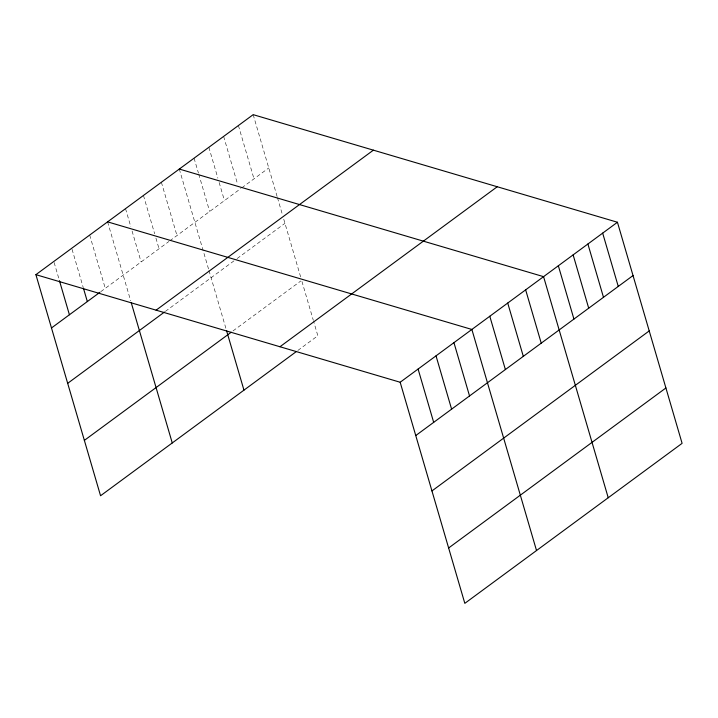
<?xml version="1.0" encoding="UTF-8"?>
<svg xmlns="http://www.w3.org/2000/svg" width="718" height="718" viewBox="0 0 718 718"><rect width="100%" height="100%" fill="white"/><g stroke="black" fill="none" stroke-linecap="round" stroke-linejoin="round"><path stroke-width="0.54" stroke-dasharray="3.59 2.69" d="M100.78 291.661L168.901 241.499M169.798 240.835L240.952 188.439M241.822 187.793L268.765 167.958M165.373 311.388L236.285 259.171M237.155 258.525L284.956 223.325M232.982 330.935L300.77 281.016M297.844 350.465L317.832 335.746L313.631 321.386M253.176 114.656L277.166 196.669M277.462 197.692L282.56 215.122M283.763 219.223L300.716 277.202M301.937 281.402L313.335 320.363M238.403 125.533L253.992 178.836M223.63 136.411L237.658 184.382M208.857 147.298L217.895 178.208M219.143 182.471L224.438 200.6M194.075 158.175L198.446 173.101M198.751 174.169L209.665 211.478M179.303 169.053L208.687 269.528M208.983 270.551L226.224 329.49M161.379 182.255L176.969 235.558M143.456 195.458L154.675 233.835M155.923 238.098L159.037 248.76M125.524 208.66L130.829 226.78M132.076 231.043L141.114 261.962M107.601 221.862L130.685 300.797M89.678 235.055L105.268 288.358M72.06 249.326L83.288 287.703M54.137 262.528L59.127 279.58"/><path stroke-width="1.08" d="M35.9 274.662L253.176 114.656L617.444 222.248L682.1 443.338L464.824 603.344L400.168 382.254L35.9 274.662L100.556 495.752L296.103 351.748M51.49 327.964L99.883 292.325M156.111 310.167L373.387 150.161M67.68 383.331L164.476 312.052M84.356 440.385L231.241 332.219M279.957 346.749L497.242 186.743M400.168 382.254L617.444 222.248M415.758 435.557L633.034 275.55M431.949 490.933L649.225 330.917M448.633 547.978L665.909 387.971M179.303 169.053L543.571 276.654L608.227 497.745M107.601 221.862L471.87 329.454L536.525 550.544M602.671 233.126L618.261 286.428M587.898 244.012L603.488 297.315M573.126 254.89L588.706 308.193M558.344 265.768L573.933 319.07M525.648 289.848L541.237 343.15M507.725 303.05L523.305 356.352M489.793 316.252L505.382 369.555M453.947 342.657L469.536 395.959M436.023 355.859L451.604 409.161M418.091 369.052L433.681 422.363M226.529 330.549L243.958 390.143M131.286 302.843L172.257 442.952M83.593 288.771L87.336 301.56M59.432 280.648L69.413 314.762"/></g></svg>
